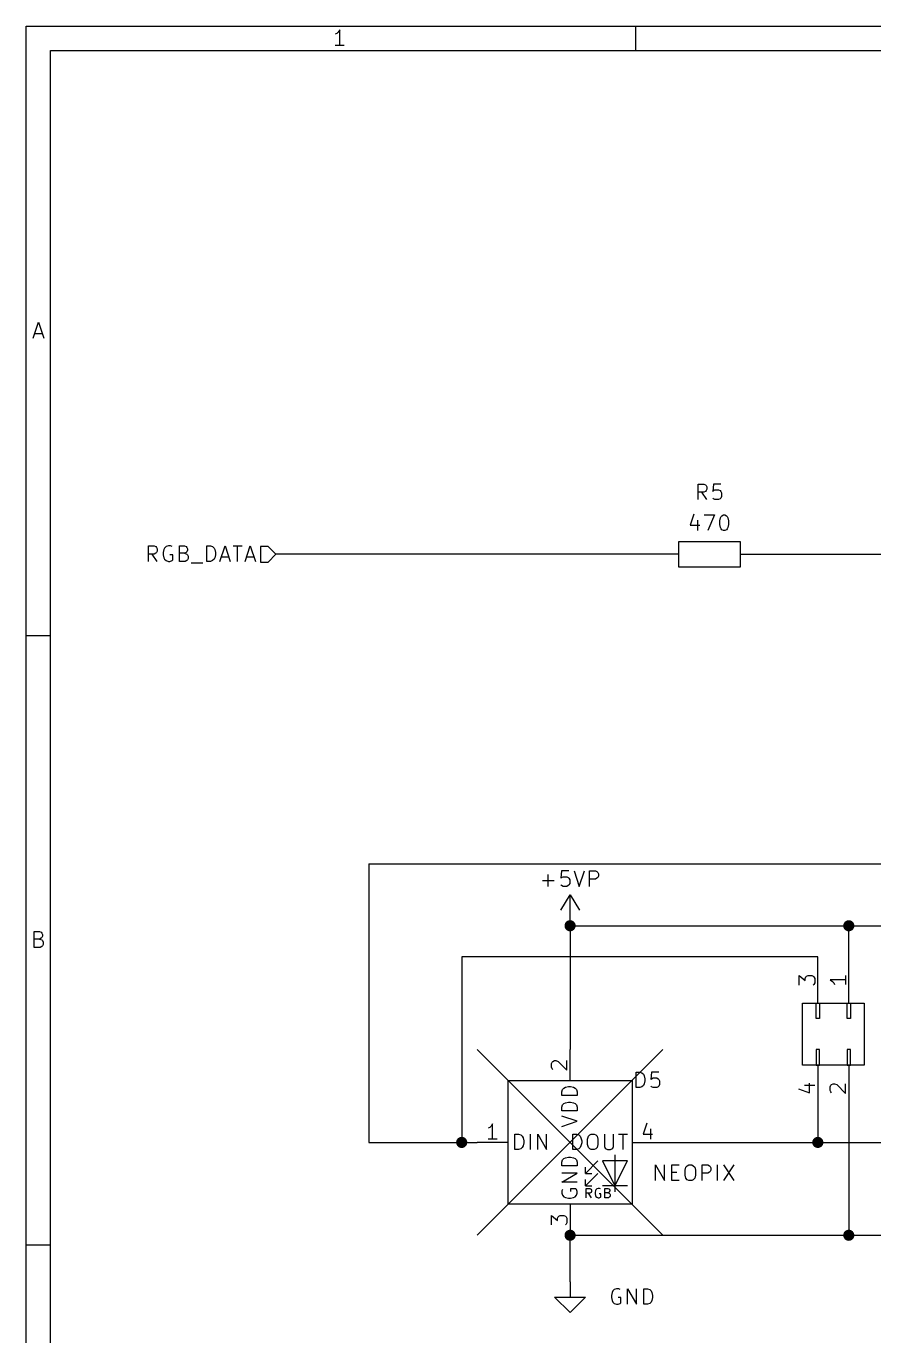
# Model space of a CAD drawing. Extents: x 0.4 to 11.3, y -7.9 to -0.4.
# Drawn here: x 0.394 to 3.131, y -4.625 to -0.394 of the extents above; entities that cross this region are included whole.
import ezdxf

# ---------------------------------------------------------------- set-up
doc = ezdxf.new("R2010")
doc.units = 0
doc.header["$MEASUREMENT"] = 0
for name, color, linetype in [('BROWN2', 54, 'CONTINUOUS'), ('CYAN2', 4, 'CONTINUOUS'), ('GRAY3', 9, 'CONTINUOUS'), ('GREEN3', 91, 'CONTINUOUS'), ('LORANGE', 41, 'CONTINUOUS'), ('LYELLOW', 51, 'CONTINUOUS'), ('RED2', 1, 'CONTINUOUS'), ('RED3', 11, 'CONTINUOUS'), ('WHITE', 7, 'CONTINUOUS')]:
    doc.layers.add(name, color=color, linetype=linetype)

msp = doc.modelspace()

# ---------------------------------------------------------------- linework, layer by layer
at = {"layer": 'BROWN2', "linetype": 'CONTINUOUS'}
for p, q in [((0.78839, -2.1228), (0.78839, -2.0728)), ((0.78839, -2.0728), (0.80743, -2.0728)), ((0.80743, -2.0728), (0.8122, -2.07519)), ((0.85267, -2.0728), (0.84553, -2.07519)), ((0.85981, -2.0728), (0.85267, -2.0728)), ((0.86458, -2.07519), (0.85981, -2.0728)), ((0.88839, -2.1228), (0.88839, -2.0728)), ((0.88839, -2.0728), (0.90506, -2.0728)), ((0.90506, -2.0728), (0.90982, -2.07519)), ((0.97648, -2.1228), (0.97648, -2.0728)), ((0.97648, -2.0728), (0.98839, -2.0728)), ((0.98839, -2.0728), (0.99553, -2.07519)), ((1.01934, -2.1228), (1.036, -2.0728)), ((1.036, -2.0728), (1.05267, -2.1228)), ((1.0622, -2.0728), (1.09077, -2.0728)), ((1.07648, -2.1228), (1.07648, -2.0728)), ((1.10029, -2.1228), (1.11696, -2.0728)), ((1.11696, -2.0728), (1.13363, -2.1228)), ((0.80743, -2.099), (0.78839, -2.099)), ((0.81696, -2.1228), (0.80029, -2.099)), ((0.8122, -2.09661), (0.80743, -2.099)), ((0.8122, -2.07519), (0.81458, -2.07757)), ((0.81458, -2.09423), (0.8122, -2.09661)), ((0.81458, -2.07757), (0.81696, -2.08233)), ((0.81696, -2.08947), (0.81458, -2.09423)), ((0.81696, -2.08233), (0.81696, -2.08947)), ((0.83839, -2.08471), (0.83601, -2.09423)), ((0.83601, -2.09423), (0.83601, -2.10137)), ((0.83601, -2.10137), (0.83839, -2.1109)), ((0.84077, -2.07995), (0.83839, -2.08471)), ((0.83839, -2.1109), (0.84077, -2.11566)), ((0.84553, -2.07519), (0.84077, -2.07995)), ((0.86696, -2.10137), (0.85743, -2.10137)), ((0.86696, -2.11804), (0.86696, -2.10137)), ((0.90506, -2.09661), (0.88839, -2.09661)), ((0.90982, -2.09423), (0.90506, -2.09661)), ((0.90506, -2.09661), (0.9122, -2.099)), ((0.90982, -2.07519), (0.9122, -2.07757)), ((0.9122, -2.09185), (0.90982, -2.09423)), ((0.9122, -2.07757), (0.91458, -2.08233)), ((0.91458, -2.08709), (0.9122, -2.09185)), ((0.9122, -2.099), (0.91458, -2.10137)), ((0.91458, -2.08233), (0.91458, -2.08709)), ((0.91458, -2.10137), (0.91696, -2.10614)), ((0.91696, -2.11328), (0.91458, -2.11804)), ((0.91696, -2.10614), (0.91696, -2.11328)), ((0.99553, -2.07519), (1.00029, -2.07995)), ((1.00029, -2.07995), (1.00267, -2.08471)), ((1.00267, -2.1109), (1.00029, -2.11566)), ((1.00267, -2.08471), (1.00505, -2.09423)), ((1.00505, -2.10137), (1.00267, -2.1109)), ((1.00505, -2.09423), (1.00505, -2.10137)), ((1.0241, -2.10852), (1.04791, -2.10852)), ((1.10506, -2.10852), (1.12886, -2.10852)), ((1.175, -2.075), (1.15, -2.075)), ((1.15, -2.075), (1.15, -2.125)), ((1.2, -2.1), (1.175, -2.075)), ((1.175, -2.125), (1.2, -2.1)), ((0.84077, -2.11566), (0.84553, -2.12043)), ((0.84553, -2.12043), (0.85267, -2.1228)), ((0.85267, -2.1228), (0.85743, -2.1228)), ((0.85743, -2.1228), (0.86458, -2.12043)), ((0.86458, -2.12043), (0.86696, -2.11804)), ((0.90743, -2.1228), (0.88839, -2.1228)), ((0.9122, -2.12043), (0.90743, -2.1228)), ((0.91458, -2.11804), (0.9122, -2.12043)), ((0.92648, -2.12757), (0.96458, -2.12757)), ((0.98839, -2.1228), (0.97648, -2.1228)), ((0.99553, -2.12043), (0.98839, -2.1228)), ((1.00029, -2.11566), (0.99553, -2.12043)), ((1.15, -2.125), (1.175, -2.125))]:
    msp.add_line(p, q, dxfattribs=at)
at = {"layer": 'CYAN2', "linetype": 'CONTINUOUS'}
for p, q in [((2.56309, -1.9228), (2.56309, -1.8728)), ((2.56309, -1.8728), (2.58214, -1.8728)), ((2.58214, -1.899), (2.56309, -1.899)), ((2.59166, -1.9228), (2.575, -1.899)), ((2.58214, -1.8728), (2.5869, -1.87519)), ((2.5869, -1.89661), (2.58214, -1.899)), ((2.5869, -1.87519), (2.58928, -1.87757)), ((2.58928, -1.89423), (2.5869, -1.89661)), ((2.58928, -1.87757), (2.59166, -1.88233)), ((2.59166, -1.88947), (2.58928, -1.89423)), ((2.59166, -1.88233), (2.59166, -1.88947)), ((2.61309, -1.8728), (2.61071, -1.89661)), ((2.61071, -1.89661), (2.61309, -1.89423)), ((2.6369, -1.8728), (2.61309, -1.8728)), ((2.61309, -1.89423), (2.61785, -1.89185)), ((2.61785, -1.89185), (2.62976, -1.89185)), ((2.62976, -1.89185), (2.63452, -1.89423)), ((2.63452, -1.89423), (2.6369, -1.89661)), ((2.6369, -1.89661), (2.63928, -1.90137)), ((2.63928, -1.90137), (2.63928, -1.91328)), ((2.61309, -1.92043), (2.61071, -1.91804)), ((2.61785, -1.9228), (2.61309, -1.92043)), ((2.62976, -1.9228), (2.61785, -1.9228)), ((2.63452, -1.92043), (2.62976, -1.9228)), ((2.6369, -1.91804), (2.63452, -1.92043)), ((2.63928, -1.91328), (2.6369, -1.91804)), ((2.55, -1.97043), (2.53809, -2.00614)), ((2.58333, -1.9728), (2.61666, -1.9728)), ((2.61666, -1.9728), (2.59524, -2.0228)), ((2.63333, -1.99185), (2.63571, -1.98233)), ((2.63571, -1.98233), (2.63809, -1.97757)), ((2.63809, -1.97757), (2.64047, -1.97519)), ((2.64047, -1.97519), (2.64523, -1.9728)), ((2.64523, -1.9728), (2.65, -1.9728)), ((2.65, -1.9728), (2.65476, -1.97519)), ((2.65476, -1.97519), (2.65714, -1.97757)), ((2.65714, -1.97757), (2.65952, -1.98233)), ((2.65952, -1.98233), (2.6619, -1.99185)), ((2.53809, -2.00614), (2.56904, -2.00614)), ((2.5619, -1.98947), (2.5619, -2.0228)), ((2.63333, -2.00376), (2.63333, -1.99185)), ((2.63571, -2.01328), (2.63333, -2.00376)), ((2.63809, -2.01804), (2.63571, -2.01328)), ((2.64047, -2.02043), (2.63809, -2.01804)), ((2.64523, -2.0228), (2.64047, -2.02043)), ((2.65, -2.0228), (2.64523, -2.0228)), ((2.65476, -2.02043), (2.65, -2.0228)), ((2.65714, -2.01804), (2.65476, -2.02043)), ((2.65952, -2.01328), (2.65714, -2.01804)), ((2.6619, -2.00376), (2.65952, -2.01328)), ((2.6619, -1.99185), (2.6619, -2.00376)), ((2.12262, -3.1228), (2.12024, -3.14661)), ((2.14643, -3.1228), (2.12262, -3.1228)), ((2.16309, -3.1228), (2.17976, -3.1728)), ((2.17976, -3.1728), (2.19643, -3.1228)), ((2.21309, -3.1728), (2.21309, -3.1228)), ((2.21309, -3.1228), (2.23214, -3.1228)), ((2.23214, -3.1228), (2.23691, -3.12519)), ((2.23691, -3.12519), (2.23929, -3.12757)), ((2.23929, -3.12757), (2.24167, -3.13233)), ((2.06071, -3.15376), (2.09881, -3.15376)), ((2.07976, -3.1728), (2.07976, -3.13471)), ((2.12024, -3.14661), (2.12262, -3.14423)), ((2.12262, -3.17043), (2.12024, -3.16804)), ((2.12262, -3.14423), (2.12738, -3.14185)), ((2.12738, -3.1728), (2.12262, -3.17043)), ((2.12738, -3.14185), (2.13929, -3.14185)), ((2.13929, -3.1728), (2.12738, -3.1728)), ((2.13929, -3.14185), (2.14405, -3.14423)), ((2.14405, -3.17043), (2.13929, -3.1728)), ((2.14405, -3.14423), (2.14643, -3.14661)), ((2.14643, -3.16804), (2.14405, -3.17043)), ((2.14643, -3.14661), (2.14881, -3.15137)), ((2.14881, -3.16328), (2.14643, -3.16804)), ((2.14881, -3.15137), (2.14881, -3.16328)), ((2.23214, -3.149), (2.21309, -3.149)), ((2.23691, -3.14661), (2.23214, -3.149)), ((2.23929, -3.14423), (2.23691, -3.14661)), ((2.24167, -3.13947), (2.23929, -3.14423)), ((2.24167, -3.13233), (2.24167, -3.13947)), ((2.28571, -4.48471), (2.28333, -4.49423)), ((2.28809, -4.47995), (2.28571, -4.48471)), ((2.29286, -4.47519), (2.28809, -4.47995)), ((2.3, -4.4728), (2.29286, -4.47519)), ((2.30714, -4.4728), (2.3, -4.4728)), ((2.31191, -4.47519), (2.30714, -4.4728)), ((2.33571, -4.5228), (2.33571, -4.4728)), ((2.33571, -4.4728), (2.36428, -4.5228)), ((2.36428, -4.5228), (2.36428, -4.4728)), ((2.38809, -4.5228), (2.38809, -4.4728)), ((2.38809, -4.4728), (2.4, -4.4728)), ((2.4, -4.4728), (2.40714, -4.47519)), ((2.40714, -4.47519), (2.41191, -4.47995)), ((2.41191, -4.47995), (2.41429, -4.48471)), ((2.41429, -4.48471), (2.41667, -4.49423)), ((2.28333, -4.49423), (2.28333, -4.50137)), ((2.28333, -4.50137), (2.28571, -4.5109)), ((2.28571, -4.5109), (2.28809, -4.51566)), ((2.28809, -4.51566), (2.29286, -4.52043)), ((2.29286, -4.52043), (2.3, -4.5228)), ((2.3, -4.5228), (2.30476, -4.5228)), ((2.31428, -4.50137), (2.30476, -4.50137)), ((2.30476, -4.5228), (2.31191, -4.52043)), ((2.31191, -4.52043), (2.31428, -4.51804)), ((2.31428, -4.51804), (2.31428, -4.50137)), ((2.4, -4.5228), (2.38809, -4.5228)), ((2.40714, -4.52043), (2.4, -4.5228)), ((2.41191, -4.51566), (2.40714, -4.52043)), ((2.41429, -4.5109), (2.41191, -4.51566)), ((2.41667, -4.50137), (2.41429, -4.5109)), ((2.41667, -4.49423), (2.41667, -4.50137))]:
    msp.add_line(p, q, dxfattribs=at)
at = {"layer": 'GRAY3', "linetype": 'CONTINUOUS'}
for p, q in [((2.15, -3.8), (2.15, -3.7)), ((2.08988, -3.74523), (2.09226, -3.74047)), ((2.08988, -3.75714), (2.08988, -3.74523)), ((2.09226, -3.7619), (2.08988, -3.75714)), ((2.09226, -3.74047), (2.09464, -3.73809)), ((2.09464, -3.76428), (2.09226, -3.7619)), ((2.09464, -3.73809), (2.0994, -3.73571)), ((2.0994, -3.73571), (2.10417, -3.73571)), ((2.10417, -3.73571), (2.11131, -3.73809)), ((2.11131, -3.73809), (2.13988, -3.76666)), ((2.13988, -3.76666), (2.13988, -3.73571)), ((1.95, -4.2), (1.95, -3.8)), ((1.95, -3.8), (2.35, -3.8)), ((2.35, -3.8), (2.35, -4.2)), ((2.36309, -3.8228), (2.36309, -3.7728)), ((2.36309, -3.7728), (2.375, -3.7728)), ((2.375, -3.7728), (2.38214, -3.77519)), ((2.38214, -3.77519), (2.38691, -3.77995)), ((2.38691, -3.77995), (2.38929, -3.78471)), ((2.38929, -3.78471), (2.39167, -3.79423)), ((2.39167, -3.80137), (2.38929, -3.8109)), ((2.39167, -3.79423), (2.39167, -3.80137)), ((2.41309, -3.7728), (2.41072, -3.79661)), ((2.41072, -3.79661), (2.41309, -3.79423)), ((2.43691, -3.7728), (2.41309, -3.7728)), ((2.41309, -3.79423), (2.41786, -3.79185)), ((2.41786, -3.79185), (2.42976, -3.79185)), ((2.42976, -3.79185), (2.43452, -3.79423)), ((2.43452, -3.79423), (2.43691, -3.79661)), ((2.43691, -3.79661), (2.43929, -3.80137)), ((2.43929, -3.80137), (2.43929, -3.81328)), ((2.12313, -3.83619), (2.12551, -3.82905)), ((2.12313, -3.84809), (2.12313, -3.83619)), ((2.17313, -3.84809), (2.12313, -3.84809)), ((2.12551, -3.82905), (2.13028, -3.82428)), ((2.13028, -3.82428), (2.13504, -3.8219)), ((2.13504, -3.8219), (2.14456, -3.81952)), ((2.14456, -3.81952), (2.1517, -3.81952)), ((2.1517, -3.81952), (2.16122, -3.8219)), ((2.16122, -3.8219), (2.16599, -3.82428)), ((2.16599, -3.82428), (2.17075, -3.82905)), ((2.17075, -3.82905), (2.17313, -3.83619)), ((2.17313, -3.83619), (2.17313, -3.84809)), ((2.375, -3.8228), (2.36309, -3.8228)), ((2.38214, -3.82043), (2.375, -3.8228)), ((2.38691, -3.81566), (2.38214, -3.82043)), ((2.38929, -3.8109), (2.38691, -3.81566)), ((2.41309, -3.82043), (2.41072, -3.81804)), ((2.41786, -3.8228), (2.41309, -3.82043)), ((2.42976, -3.8228), (2.41786, -3.8228)), ((2.43452, -3.82043), (2.42976, -3.8228)), ((2.43691, -3.81804), (2.43452, -3.82043)), ((2.43929, -3.81328), (2.43691, -3.81804)), ((2.12313, -3.88619), (2.12551, -3.87905)), ((2.12313, -3.89809), (2.12313, -3.88619)), ((2.12551, -3.87905), (2.13028, -3.87428)), ((2.13028, -3.87428), (2.13504, -3.8719)), ((2.13504, -3.8719), (2.14456, -3.86952)), ((2.14456, -3.86952), (2.1517, -3.86952)), ((2.1517, -3.86952), (2.16122, -3.8719)), ((2.16122, -3.8719), (2.16599, -3.87428)), ((2.16599, -3.87428), (2.17075, -3.87905)), ((2.17075, -3.87905), (2.17313, -3.88619)), ((2.17313, -3.88619), (2.17313, -3.89809)), ((2.17313, -3.89809), (2.12313, -3.89809)), ((2.17313, -3.93143), (2.12313, -3.91476)), ((2.12313, -3.94809), (2.17313, -3.93143)), ((1.89048, -3.95178), (1.88572, -3.95417)), ((1.89524, -3.94702), (1.89048, -3.95178)), ((1.9, -3.93988), (1.89524, -3.94702)), ((1.9, -3.98988), (1.9, -3.93988)), ((1.9719, -4.02313), (1.9719, -3.97313)), ((1.9719, -3.97313), (1.98381, -3.97313)), ((1.98381, -3.97313), (1.99095, -3.97551)), ((1.99095, -3.97551), (1.99571, -3.98028)), ((2.0219, -4.02313), (2.0219, -3.97313)), ((2.04571, -4.02313), (2.04571, -3.97313)), ((2.04571, -3.97313), (2.07428, -4.02313)), ((2.07428, -4.02313), (2.07428, -3.97313)), ((2.15904, -4.02313), (2.15904, -3.97313)), ((2.15904, -3.97313), (2.17095, -3.97313)), ((2.17095, -3.97313), (2.17809, -3.97551)), ((2.17809, -3.97551), (2.18285, -3.98028)), ((2.20904, -3.98028), (2.21381, -3.97551)), ((2.21381, -3.97551), (2.21857, -3.97313)), ((2.21857, -3.97313), (2.22809, -3.97313)), ((2.22809, -3.97313), (2.23285, -3.97551)), ((2.23285, -3.97551), (2.23761, -3.98028)), ((2.26143, -3.97313), (2.26143, -4.01361)), ((2.29, -4.01361), (2.29, -3.97313)), ((2.30667, -3.97313), (2.33524, -3.97313)), ((2.32095, -4.02313), (2.32095, -3.97313)), ((2.39762, -3.9375), (2.38572, -3.97321)), ((2.38572, -3.97321), (2.41667, -3.97321)), ((2.40952, -3.95655), (2.40952, -3.98988)), ((1.95, -4), (1.85, -4)), ((1.91429, -3.98988), (1.88572, -3.98988)), ((1.99571, -4.01599), (1.99095, -4.02075)), ((1.99571, -3.98028), (1.99809, -3.98504)), ((1.99809, -4.01122), (1.99571, -4.01599)), ((1.99809, -3.98504), (2.00047, -3.99456)), ((2.00047, -4.0017), (1.99809, -4.01122)), ((2.00047, -3.99456), (2.00047, -4.0017)), ((2.18285, -4.01599), (2.17809, -4.02075)), ((2.18285, -3.98028), (2.18524, -3.98504)), ((2.18524, -4.01122), (2.18285, -4.01599)), ((2.18524, -3.98504), (2.18761, -3.99456)), ((2.18761, -4.0017), (2.18524, -4.01122)), ((2.18761, -3.99456), (2.18761, -4.0017)), ((2.20667, -3.9898), (2.20904, -3.98028)), ((2.20667, -4.00646), (2.20667, -3.9898)), ((2.20904, -4.01599), (2.20667, -4.00646)), ((2.21381, -4.02075), (2.20904, -4.01599)), ((2.23761, -4.01599), (2.23285, -4.02075)), ((2.23761, -3.98028), (2.24, -3.9898)), ((2.24, -4.00646), (2.23761, -4.01599)), ((2.24, -3.9898), (2.24, -4.00646)), ((2.26143, -4.01361), (2.26381, -4.01837)), ((2.26381, -4.01837), (2.26619, -4.02075)), ((2.28524, -4.02075), (2.28762, -4.01837)), ((2.28762, -4.01837), (2.29, -4.01361)), ((2.35, -4), (2.45, -4)), ((1.98381, -4.02313), (1.9719, -4.02313)), ((1.99095, -4.02075), (1.98381, -4.02313)), ((2.12313, -4.06381), (2.12551, -4.05667)), ((2.12551, -4.05667), (2.13028, -4.0519)), ((2.13028, -4.0519), (2.13504, -4.04952)), ((2.13504, -4.04952), (2.14456, -4.04714)), ((2.14456, -4.04714), (2.1517, -4.04714)), ((2.1517, -4.04714), (2.16122, -4.04952)), ((2.17095, -4.02313), (2.15904, -4.02313)), ((2.16122, -4.04952), (2.16599, -4.0519)), ((2.16599, -4.0519), (2.17075, -4.05667)), ((2.17075, -4.05667), (2.17313, -4.06381)), ((2.17809, -4.02075), (2.17095, -4.02313)), ((2.24, -4.06), (2.2, -4.1)), ((2.21857, -4.02313), (2.21381, -4.02075)), ((2.22809, -4.02313), (2.21857, -4.02313)), ((2.23285, -4.02075), (2.22809, -4.02313)), ((2.335, -4.06), (2.255, -4.06)), ((2.255, -4.06), (2.295, -4.14)), ((2.26619, -4.02075), (2.27095, -4.02313)), ((2.27095, -4.02313), (2.28047, -4.02313)), ((2.28047, -4.02313), (2.28524, -4.02075)), ((2.295, -4.04), (2.295, -4.14)), ((2.295, -4.14), (2.335, -4.06)), ((2.12313, -4.07571), (2.12313, -4.06381)), ((2.17313, -4.07571), (2.12313, -4.07571)), ((2.12313, -4.12809), (2.17313, -4.09952)), ((2.17313, -4.09952), (2.12313, -4.09952)), ((2.17313, -4.06381), (2.17313, -4.07571)), ((2.2, -4.1), (2.2, -4.08)), ((2.2, -4.1), (2.22, -4.1)), ((2.24, -4.1), (2.2, -4.14)), ((2.42619, -4.1228), (2.42619, -4.0728)), ((2.42619, -4.0728), (2.45476, -4.1228)), ((2.45476, -4.1228), (2.45476, -4.0728)), ((2.47857, -4.1228), (2.47857, -4.0728)), ((2.47857, -4.0728), (2.50238, -4.0728)), ((2.47857, -4.09661), (2.49524, -4.09661)), ((2.52143, -4.08947), (2.52381, -4.07995)), ((2.52143, -4.10614), (2.52143, -4.08947)), ((2.52381, -4.07995), (2.52857, -4.07519)), ((2.52857, -4.07519), (2.53333, -4.0728)), ((2.53333, -4.0728), (2.54285, -4.0728)), ((2.54285, -4.0728), (2.54762, -4.07519)), ((2.54762, -4.07519), (2.55238, -4.07995)), ((2.55238, -4.07995), (2.55476, -4.08947)), ((2.55476, -4.08947), (2.55476, -4.10614)), ((2.57619, -4.1228), (2.57619, -4.0728)), ((2.57619, -4.0728), (2.59524, -4.0728)), ((2.59524, -4.099), (2.57619, -4.099)), ((2.59524, -4.0728), (2.6, -4.07519)), ((2.6, -4.09661), (2.59524, -4.099)), ((2.6, -4.07519), (2.60238, -4.07757)), ((2.60238, -4.09423), (2.6, -4.09661)), ((2.60238, -4.07757), (2.60476, -4.08233)), ((2.60476, -4.08947), (2.60238, -4.09423)), ((2.60476, -4.08233), (2.60476, -4.08947)), ((2.62619, -4.1228), (2.62619, -4.0728)), ((2.64524, -4.0728), (2.67857, -4.1228)), ((2.67857, -4.0728), (2.64524, -4.1228)), ((2.17313, -4.12809), (2.12313, -4.12809)), ((2.2, -4.14), (2.2, -4.12)), ((2.2, -4.14), (2.22, -4.14)), ((2.335, -4.14), (2.255, -4.14)), ((2.295, -4.14), (2.295, -4.16)), ((2.50238, -4.1228), (2.47857, -4.1228)), ((2.52381, -4.11566), (2.52143, -4.10614)), ((2.52857, -4.12043), (2.52381, -4.11566)), ((2.53333, -4.1228), (2.52857, -4.12043)), ((2.54285, -4.1228), (2.53333, -4.1228)), ((2.54762, -4.12043), (2.54285, -4.1228)), ((2.55238, -4.11566), (2.54762, -4.12043)), ((2.55476, -4.10614), (2.55238, -4.11566)), ((2.12551, -4.1519), (2.12313, -4.15667)), ((2.12313, -4.15667), (2.12313, -4.16381)), ((2.12313, -4.16381), (2.12551, -4.17095)), ((2.12551, -4.17095), (2.13028, -4.17571)), ((2.13028, -4.17571), (2.13504, -4.17809)), ((2.13504, -4.17809), (2.14456, -4.18047)), ((2.14456, -4.18047), (2.1517, -4.18047)), ((2.16837, -4.14952), (2.1517, -4.14952)), ((2.1517, -4.14952), (2.1517, -4.15905)), ((2.1517, -4.18047), (2.16122, -4.17809)), ((2.16122, -4.17809), (2.16599, -4.17571)), ((2.16599, -4.17571), (2.17075, -4.17095)), ((2.17075, -4.1519), (2.16837, -4.14952)), ((2.17313, -4.15905), (2.17075, -4.1519)), ((2.17075, -4.17095), (2.17313, -4.16381)), ((2.17313, -4.16381), (2.17313, -4.15905)), ((2.20214, -4.17869), (2.20214, -4.14869)), ((2.20214, -4.14869), (2.21357, -4.14869)), ((2.21357, -4.1644), (2.20214, -4.1644)), ((2.21928, -4.17869), (2.20928, -4.1644)), ((2.21357, -4.14869), (2.21643, -4.15011)), ((2.21643, -4.16297), (2.21357, -4.1644)), ((2.21643, -4.15011), (2.21785, -4.15154)), ((2.21785, -4.16154), (2.21643, -4.16297)), ((2.21785, -4.15154), (2.21928, -4.1544)), ((2.21928, -4.15869), (2.21785, -4.16154)), ((2.21928, -4.1544), (2.21928, -4.15869)), ((2.23214, -4.15583), (2.23071, -4.16154)), ((2.23071, -4.16154), (2.23071, -4.16583)), ((2.23071, -4.16583), (2.23214, -4.17154)), ((2.23357, -4.15297), (2.23214, -4.15583)), ((2.23214, -4.17154), (2.23357, -4.1744)), ((2.23643, -4.15011), (2.23357, -4.15297)), ((2.23357, -4.1744), (2.23643, -4.17726)), ((2.24071, -4.14869), (2.23643, -4.15011)), ((2.23643, -4.17726), (2.24071, -4.17869)), ((2.245, -4.14869), (2.24071, -4.14869)), ((2.24071, -4.17869), (2.24357, -4.17869)), ((2.24928, -4.16583), (2.24357, -4.16583)), ((2.24357, -4.17869), (2.24785, -4.17726)), ((2.24785, -4.15011), (2.245, -4.14869)), ((2.24785, -4.17726), (2.24928, -4.17583)), ((2.24928, -4.17583), (2.24928, -4.16583)), ((2.26214, -4.17869), (2.26214, -4.14869)), ((2.26214, -4.14869), (2.27214, -4.14869)), ((2.27214, -4.16297), (2.26214, -4.16297)), ((2.27357, -4.17869), (2.26214, -4.17869)), ((2.27214, -4.14869), (2.275, -4.15011)), ((2.275, -4.16154), (2.27214, -4.16297)), ((2.27214, -4.16297), (2.27643, -4.1644)), ((2.27643, -4.17726), (2.27357, -4.17869)), ((2.275, -4.15011), (2.27643, -4.15154)), ((2.27643, -4.16011), (2.275, -4.16154)), ((2.27643, -4.15154), (2.27785, -4.1544)), ((2.27785, -4.15726), (2.27643, -4.16011)), ((2.27643, -4.1644), (2.27785, -4.16583)), ((2.27785, -4.17583), (2.27643, -4.17726)), ((2.27785, -4.1544), (2.27785, -4.15726)), ((2.27785, -4.16583), (2.27928, -4.16869)), ((2.27928, -4.17297), (2.27785, -4.17583)), ((2.27928, -4.16869), (2.27928, -4.17297)), ((2.35, -4.2), (1.95, -4.2)), ((2.15, -4.2), (2.15, -4.3)), ((2.08988, -4.26666), (2.08988, -4.23571)), ((2.08988, -4.23571), (2.10893, -4.25238)), ((2.10893, -4.24523), (2.11131, -4.24047)), ((2.10893, -4.25238), (2.10893, -4.24523)), ((2.11131, -4.24047), (2.11369, -4.23809)), ((2.11369, -4.23809), (2.11845, -4.23571)), ((2.11845, -4.23571), (2.13035, -4.23571)), ((2.13035, -4.23571), (2.13512, -4.23809)), ((2.13512, -4.23809), (2.1375, -4.24047)), ((2.1375, -4.26428), (2.13512, -4.26666)), ((2.1375, -4.24047), (2.13988, -4.24523)), ((2.13988, -4.25952), (2.1375, -4.26428)), ((2.13988, -4.24523), (2.13988, -4.25952))]:
    msp.add_line(p, q, dxfattribs=at)
at = {"layer": 'GREEN3', "linetype": 'CONTINUOUS'}
for p, q in [((2.45, -2.1), (1.2, -2.1)), ((2.75, -2.1), (3.25, -2.1)), ((1.5, -3.1), (1.5, -4)), ((1.5, -3.1), (8.7, -3.1)), ((2.15, -3.3), (3.05, -3.3)), ((2.15, -3.3), (2.15, -3.7)), ((3.05, -3.3), (4.65, -3.3)), ((3.05, -3.4), (3.05, -3.3)), ((1.8, -3.4), (1.8, -4)), ((2.95, -3.4), (1.8, -3.4)), ((2.95, -3.9), (2.95, -4)), ((3.05, -3.9), (3.05, -4.3)), ((1.5, -4), (1.8, -4)), ((1.8, -4), (1.85, -4)), ((2.45, -4), (2.95, -4)), ((2.95, -4), (4.3, -4)), ((2.15, -4.45), (2.15, -4.3)), ((2.15, -4.3), (3.05, -4.3)), ((3.05, -4.3), (4.65, -4.3))]:
    msp.add_line(p, q, dxfattribs=at)
at = {"layer": 'GREEN3', "const_width": 0.018}
for points in [[(2.141, -3.3, 1), (2.159, -3.3, 1)], [(3.041, -3.3, 1), (3.059, -3.3, 1)], [(1.791, -4, 1), (1.809, -4, 1)], [(2.941, -4, 1), (2.959, -4, 1)], [(2.141, -4.3, 1), (2.159, -4.3, 1)], [(3.041, -4.3, 1), (3.059, -4.3, 1)]]:
    msp.add_lwpolyline(points, format="xyb", close=True, dxfattribs=at)
at = {"layer": 'LORANGE', "linetype": 'CONTINUOUS'}
for p, q in [((1.85, -3.7), (2.45, -4.3)), ((2.45, -3.7), (1.85, -4.3))]:
    msp.add_line(p, q, dxfattribs=at)
at = {"layer": 'LYELLOW', "linetype": 'CONTINUOUS'}
for p, q in [((2.9, -3.75), (2.9, -3.55)), ((2.9, -3.55), (3.1, -3.55)), ((3.1, -3.55), (3.1, -3.75)), ((3.1, -3.75), (2.9, -3.75))]:
    msp.add_line(p, q, dxfattribs=at)
at = {"layer": 'RED2', "linetype": 'CONTINUOUS'}
for p, q in [((0.3937, -0.3937), (11.2993, -0.3937)), ((0.3937, -7.8743), (0.3937, -0.3937)), ((1.39646, -0.41745), (1.39158, -0.41989)), ((1.40133, -0.41258), (1.39646, -0.41745)), ((1.4062, -0.40526), (1.40133, -0.41258)), ((1.4062, -0.45644), (1.4062, -0.40526)), ((2.3622, -0.47244), (2.3622, -0.3937)), ((1.42083, -0.45644), (1.39158, -0.45644)), ((0.47244, -0.47244), (11.2206, -0.47244)), ((0.47244, -7.79556), (0.47244, -0.47244)), ((0.41601, -1.40133), (0.43307, -1.35015)), ((0.43307, -1.35015), (0.45013, -1.40133)), ((0.42089, -1.3867), (0.44526, -1.3867)), ((2.7, -2.06), (2.5, -2.06)), ((2.5, -2.06), (2.5, -2.14)), ((2.7, -2.14), (2.7, -2.06)), ((2.5, -2.1), (2.45, -2.1)), ((2.7, -2.1), (2.75, -2.1)), ((2.5, -2.14), (2.7, -2.14)), ((0.3937, -2.3622), (0.47244, -2.3622)), ((2.12, -3.25), (2.15, -3.2)), ((2.15, -3.3), (2.15, -3.2)), ((2.15, -3.2), (2.18, -3.25)), ((0.41967, -3.36983), (0.41967, -3.31865)), ((0.41967, -3.31865), (0.43672, -3.31865)), ((0.43672, -3.31865), (0.4416, -3.32109)), ((0.4416, -3.34058), (0.43672, -3.34302)), ((0.4416, -3.32109), (0.44404, -3.32352)), ((0.44404, -3.33815), (0.4416, -3.34058)), ((0.44404, -3.32352), (0.44647, -3.3284)), ((0.44647, -3.33327), (0.44404, -3.33815)), ((0.44647, -3.3284), (0.44647, -3.33327)), ((0.43672, -3.34302), (0.41967, -3.34302)), ((0.43916, -3.36983), (0.41967, -3.36983)), ((0.43672, -3.34302), (0.44404, -3.34546)), ((0.44404, -3.36739), (0.43916, -3.36983)), ((0.44404, -3.34546), (0.44647, -3.34789)), ((0.44647, -3.36495), (0.44404, -3.36739)), ((0.44647, -3.34789), (0.44891, -3.35277)), ((0.44891, -3.36008), (0.44647, -3.36495)), ((0.44891, -3.35277), (0.44891, -3.36008)), ((2.95, -3.55), (2.95, -3.4)), ((3.05, -3.55), (3.05, -3.4)), ((2.9, -3.75), (2.9, -3.55)), ((2.9, -3.55), (3.1, -3.55)), ((2.945, -3.6), (2.945, -3.55)), ((2.945, -3.55), (2.955, -3.55)), ((2.955, -3.55), (2.955, -3.6)), ((3.045, -3.6), (3.045, -3.55)), ((3.045, -3.55), (3.055, -3.55)), ((3.055, -3.55), (3.055, -3.6)), ((3.1, -3.55), (3.1, -3.75)), ((2.955, -3.6), (2.945, -3.6)), ((3.055, -3.6), (3.045, -3.6)), ((2.955, -3.7), (2.945, -3.7)), ((2.945, -3.7), (2.945, -3.75)), ((2.955, -3.75), (2.955, -3.7)), ((3.055, -3.7), (3.045, -3.7)), ((3.045, -3.7), (3.045, -3.75)), ((3.055, -3.75), (3.055, -3.7)), ((3.1, -3.75), (2.9, -3.75)), ((2.945, -3.75), (2.955, -3.75)), ((2.95, -3.75), (2.95, -3.9)), ((3.045, -3.75), (3.055, -3.75)), ((3.05, -3.75), (3.05, -3.9)), ((0.3937, -4.33071), (0.47244, -4.33071)), ((2.15, -4.45), (2.15, -4.5)), ((2.15, -4.55), (2.1, -4.5)), ((2.1, -4.5), (2.15, -4.5)), ((2.15, -4.5), (2.2, -4.5)), ((2.2, -4.5), (2.15, -4.55))]:
    msp.add_line(p, q, dxfattribs=at)
at = {"layer": 'RED3', "linetype": 'CONTINUOUS'}
for p, q in [((2.88988, -3.49166), (2.88988, -3.46071)), ((2.88988, -3.46071), (2.90893, -3.47738)), ((2.90893, -3.47023), (2.91131, -3.46547)), ((2.91131, -3.46547), (2.91369, -3.46309)), ((2.91369, -3.46309), (2.91845, -3.46071)), ((2.91845, -3.46071), (2.93035, -3.46071)), ((2.93035, -3.46071), (2.93512, -3.46309)), ((2.93512, -3.46309), (2.9375, -3.46547)), ((2.9375, -3.46547), (2.93988, -3.47023)), ((3.03988, -3.46071), (3.03988, -3.48928)), ((2.90893, -3.47738), (2.90893, -3.47023)), ((2.9375, -3.48928), (2.93512, -3.49166)), ((2.93988, -3.48452), (2.9375, -3.48928)), ((2.93988, -3.47023), (2.93988, -3.48452)), ((3.03988, -3.475), (2.98988, -3.475)), ((2.98988, -3.475), (2.99702, -3.47976)), ((2.99702, -3.47976), (3.00178, -3.48452)), ((3.00178, -3.48452), (3.00417, -3.48928)), ((2.8875, -3.82738), (2.92321, -3.83928)), ((2.90655, -3.81547), (2.93988, -3.81547)), ((2.92321, -3.83928), (2.92321, -3.80833)), ((2.98988, -3.82023), (2.99226, -3.81547)), ((2.98988, -3.83214), (2.98988, -3.82023)), ((2.99226, -3.8369), (2.98988, -3.83214)), ((2.99226, -3.81547), (2.99464, -3.81309)), ((2.99464, -3.83928), (2.99226, -3.8369)), ((2.99464, -3.81309), (2.9994, -3.81071)), ((2.9994, -3.81071), (3.00417, -3.81071)), ((3.00417, -3.81071), (3.01131, -3.81309)), ((3.01131, -3.81309), (3.03988, -3.84166)), ((3.03988, -3.84166), (3.03988, -3.81071))]:
    msp.add_line(p, q, dxfattribs=at)
at = {"layer": 'WHITE', "linetype": 'CONTINUOUS'}
for p, q in [((1.95, -4.2), (1.95, -3.8)), ((1.95, -3.8), (2.35, -3.8)), ((2.35, -3.8), (2.35, -4.2)), ((2.35, -4.2), (1.95, -4.2))]:
    msp.add_line(p, q, dxfattribs=at)

doc.saveas('drawing.dxf')
